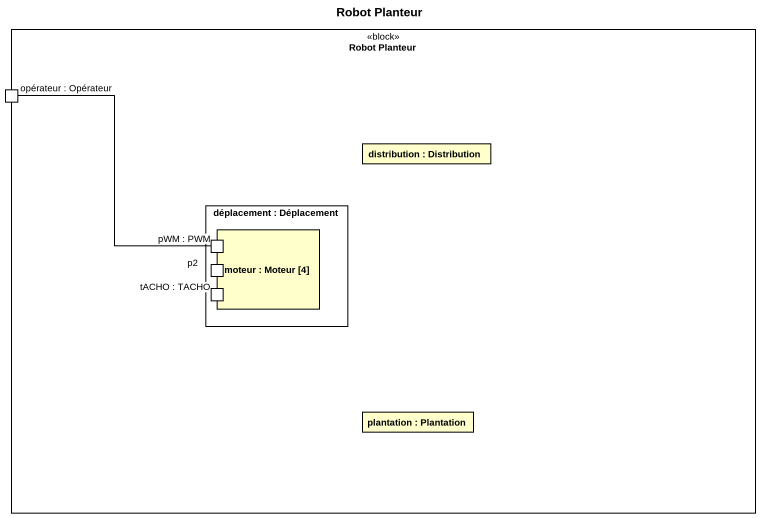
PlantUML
@startuml
title Robot Planteur
rectangle "Robot Planteur" as Robot_Planteur <<block>> {
  port "opérateur : Opérateur" as opérateur_Opérateur
  rectangle "distribution : Distribution" as distribution
  rectangle "déplacement : Déplacement" as déplacement {
    rectangle "moteur : Moteur [4]" as moteur {
      port "pWM : PWM" as pWM_PWM
      port p2
      port "tACHO : TACHO" as tACHO_TACHO
    }
  }
  rectangle "plantation : Plantation" as plantation
}
opérateur_Opérateur -- pWM_PWM
@enduml
